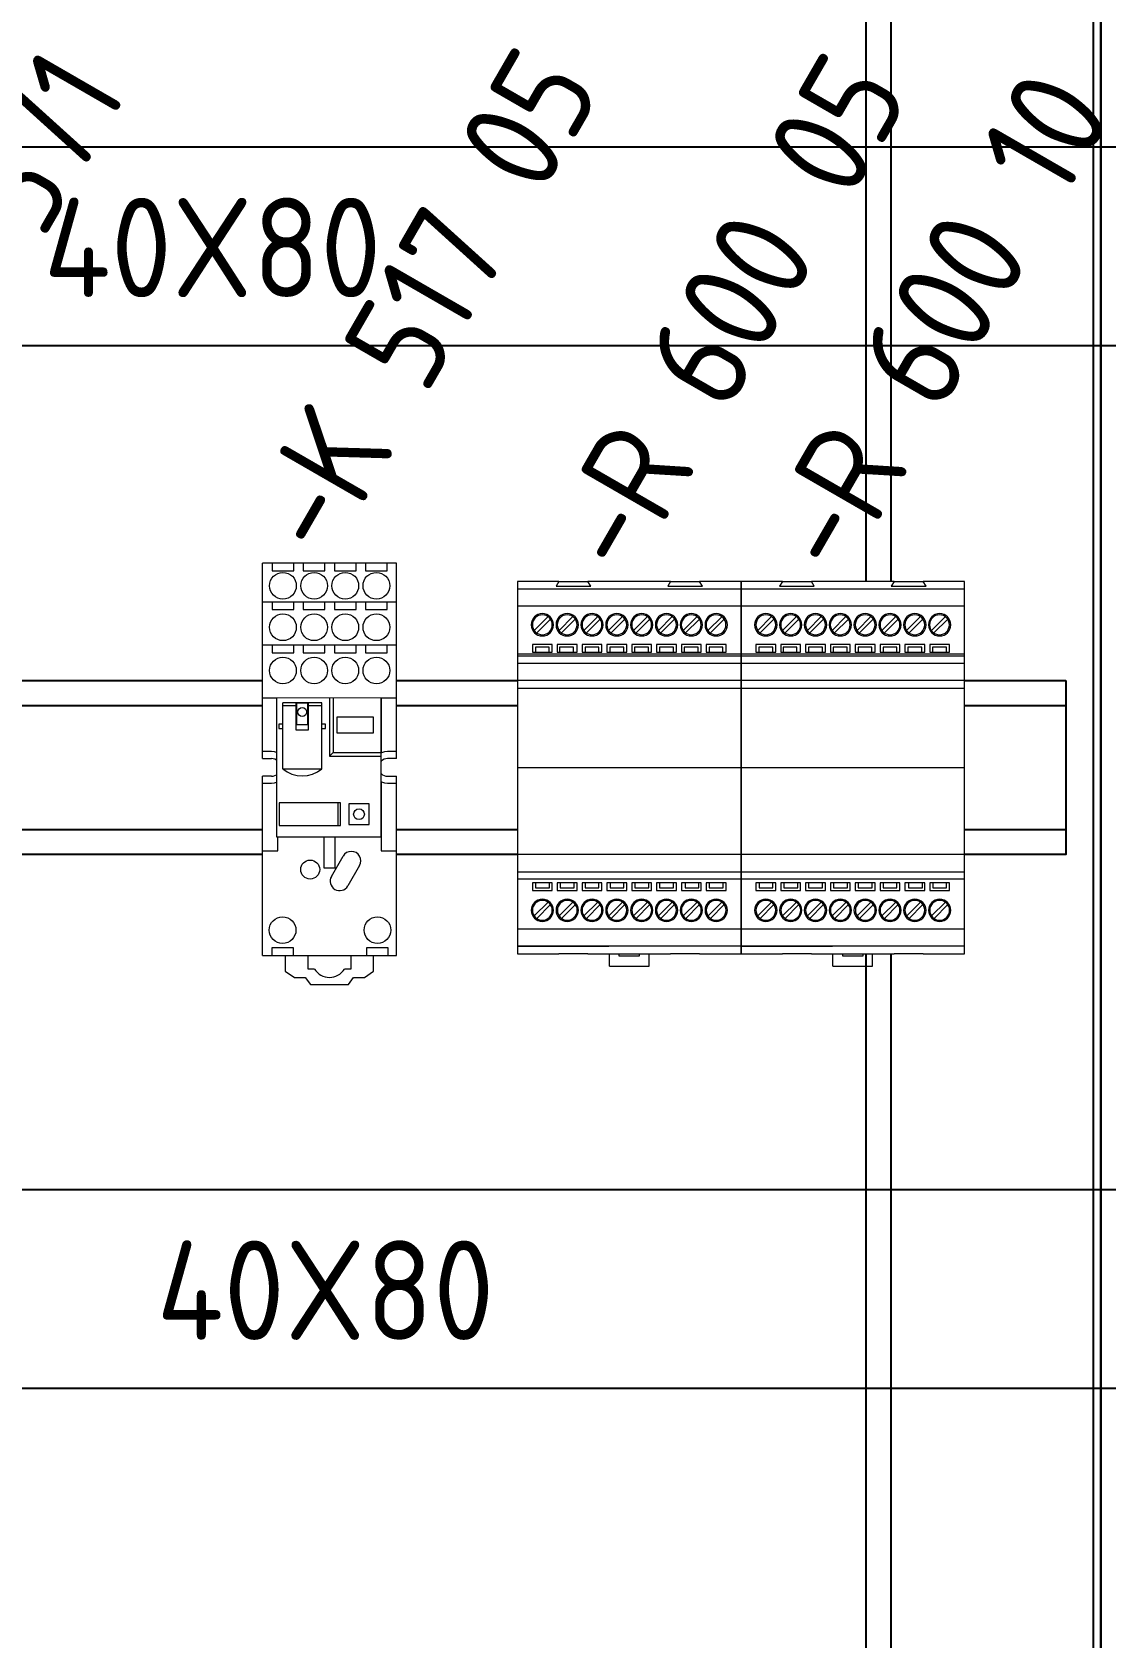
# Model space of a CAD drawing. Header units: millimetres. Extents: x 37984 to 70752, y 14140 to 37584.
# Drawn here: x 45900.3 to 46116.5, y 15729.1 to 16052.5 of the extents above; entities that cross this region are included whole.
import ezdxf
from ezdxf.enums import TextEntityAlignment as Align

# ---------------------------------------------------------------- set-up
doc = ezdxf.new("R2010")
doc.units = ezdxf.units.MM
doc.set_wipeout_variables(frame=1)
doc.layers.add('! NO PLOT !', color=7, linetype='Continuous', true_color=0xff75dd, plot=False)
for name, color, linetype, lineweight in [('000-PI-Oprema', 30, 'Continuous', 5), ('000-SI-Oprema', 30, 'Continuous', 5), ('SI-ORMAR-Oprema', 30, 'Continuous', 5)]:
    doc.layers.add(name, color=color, linetype=linetype, lineweight=lineweight)
for name, color, linetype in [('000-PI-ORMAR', 2, 'Continuous'), ('000-PI_TEXT', 7, 'Continuous'), ('002-PI-Kabelska kanalica', 150, 'Continuous'), ('004-PI-DIN Šina', 3, 'Continuous')]:
    doc.layers.add(name, color=color, linetype=linetype)
doc.styles.add('PI0', font='isocpeur.ttf', dxfattribs={"width": 0.9})

# ---------------------------------------------------------------- blocks, each defined once
blk = doc.blocks.new('800mm bez ploce')
at = {"layer": '000-PI-ORMAR'}
for p, q in [((47920.01, 47274.57), (47920.01, 45290.07)), ((47921.51, 47274.57), (47921.51, 45290.07)), ((47921.52, 45290.07), (47921.52, 47274.57))]:
    blk.add_line(p, q, dxfattribs=at)
blk = doc.blocks.new('poveznica montaznih ploca 2100mm')
at = {"layer": '! NO PLOT !'}
for p, q in [((59472.54, 55742.17), (59472.54, 53847.74)), ((59477.54, 55740.77), (59477.54, 53837.74))]:
    blk.add_line(p, q, dxfattribs=at)
blk = doc.blocks.new('*U1311')
at = {"layer": '002-PI-Kabelska kanalica'}
for p, q in [((-20, -100), (-20, 369)), ((20, -100), (20, 369))]:
    blk.add_line(p, q, dxfattribs=at)
blk = doc.blocks.new('*U1312')
at = {"layer": '002-PI-Kabelska kanalica'}
blk.add_line((-20, -100), (-20, 918), dxfattribs=at)
blk = doc.blocks.new('*U1305')
at = {"layer": '004-PI-DIN Šina'}
blk.add_lwpolyline([(350, -17.5), (350, 17.5), (0, 17.5), (0, -17.5)], close=True, dxfattribs=at)
for points in [[(0, 12.5), (350, 12.5)], [(0, -12.5), (350, -12.5)]]:
    blk.add_lwpolyline(points, dxfattribs=at)
blk = doc.blocks.new('*U1308')
at = {"layer": '002-PI-Kabelska kanalica'}
for p, q in [((-20, -100), (-20, 369)), ((20, -100), (20, 369))]:
    blk.add_line(p, q, dxfattribs=at)
blk = doc.blocks.new('Diode block- 8 - 2954882')
at = {"layer": '000-PI-Oprema'}
for p, q in [((38051.77, 30782.32), (38051.77, 30782.32)), ((38051.77, 30782.32), (38059.77, 30782.32)), ((38059.77, 30782.32), (38059.77, 30782.32))]:
    blk.add_line(p, q, dxfattribs=at)
blk.add_wipeout([(38033.27, 30859.82), (38078.27, 30859.82), (38078.27, 30784.82), (38033.27, 30784.82)]).dxf.layer = '000-PI-Oprema'
for p, q in [((38033.27, 30859.82), (38033.27, 30854.82)), ((38033.27, 30859.82), (38033.27, 30859.82)), ((38041.6, 30859.82), (38033.27, 30859.82)), ((38033.27, 30858.32), (38078.27, 30858.32)), ((38033.27, 30858.32), (38078.27, 30858.32)), ((38036.77, 30859.82), (38036.77, 30859.82)), ((38039.77, 30859.82), (38039.77, 30859.82)), ((38041.6, 30859.82), (38041.02, 30858.82)), ((38041.02, 30858.82), (38041.02, 30858.82)), ((38041.02, 30858.82), (38048.02, 30858.82)), ((38041.6, 30859.82), (38041.6, 30859.82)), ((38041.6, 30859.82), (38047.44, 30859.82)), ((38041.77, 30859.82), (38041.77, 30859.82)), ((38044.77, 30859.82), (38044.77, 30859.82)), ((38046.77, 30859.82), (38046.77, 30859.82)), ((38047.44, 30859.82), (38047.44, 30859.82)), ((38064.1, 30859.82), (38047.44, 30859.82)), ((38048.02, 30858.82), (38047.44, 30859.82)), ((38048.02, 30858.82), (38048.02, 30858.82)), ((38049.77, 30859.82), (38049.77, 30859.82)), ((38051.77, 30859.82), (38051.77, 30859.82)), ((38054.77, 30859.82), (38054.77, 30859.82)), ((38056.77, 30859.82), (38056.77, 30859.82)), ((38059.77, 30859.82), (38059.77, 30859.82)), ((38061.77, 30859.82), (38061.77, 30859.82)), ((38064.1, 30859.82), (38063.52, 30858.82)), ((38063.52, 30858.82), (38070.52, 30858.82)), ((38063.52, 30858.82), (38063.52, 30858.82)), ((38064.1, 30859.82), (38064.1, 30859.82)), ((38064.1, 30859.82), (38069.94, 30859.82)), ((38064.77, 30859.82), (38064.77, 30859.82)), ((38066.77, 30859.82), (38066.77, 30859.82)), ((38069.77, 30859.82), (38069.77, 30859.82)), ((38069.94, 30859.82), (38069.94, 30859.82)), ((38078.27, 30859.82), (38069.94, 30859.82)), ((38070.52, 30858.82), (38069.94, 30859.82)), ((38070.52, 30858.82), (38070.52, 30858.82)), ((38071.77, 30859.82), (38071.77, 30859.82)), ((38074.77, 30859.82), (38074.77, 30859.82)), ((38078.27, 30859.82), (38078.27, 30859.82)), ((38078.27, 30854.82), (38078.27, 30859.82)), ((38033.27, 30854.82), (38033.27, 30845.21)), ((38078.27, 30854.82), (38033.27, 30854.82)), ((38039.42, 30852.71), (38036.63, 30849.93)), ((38037.13, 30849.43), (38039.91, 30852.22)), ((38038.27, 30853.32), (38038.27, 30853.32)), ((38038.27, 30853.07), (38038.27, 30853.07)), ((38039.42, 30852.71), (38039.42, 30852.71)), ((38039.91, 30852.22), (38039.91, 30852.22)), ((38044.42, 30852.71), (38041.63, 30849.93)), ((38042.13, 30849.43), (38044.91, 30852.22)), ((38043.27, 30853.32), (38043.27, 30853.32)), ((38043.27, 30853.07), (38043.27, 30853.07)), ((38044.42, 30852.71), (38044.42, 30852.71)), ((38044.91, 30852.22), (38044.91, 30852.22)), ((38049.42, 30852.71), (38046.63, 30849.93)), ((38047.13, 30849.43), (38049.91, 30852.22)), ((38048.27, 30853.32), (38048.27, 30853.32)), ((38048.27, 30853.07), (38048.27, 30853.07)), ((38049.42, 30852.71), (38049.42, 30852.71)), ((38049.91, 30852.22), (38049.91, 30852.22)), ((38051.62, 30849.92), (38054.41, 30852.71)), ((38052.12, 30849.43), (38054.9, 30852.21)), ((38053.25, 30853.07), (38053.25, 30853.07)), ((38053.27, 30853.32), (38053.27, 30853.32)), ((38054.41, 30852.71), (38054.42, 30852.71)), ((38054.42, 30852.71), (38054.42, 30852.71)), ((38054.91, 30852.22), (38054.9, 30852.21)), ((38054.91, 30852.22), (38054.91, 30852.22)), ((38059.42, 30852.71), (38056.63, 30849.93)), ((38057.13, 30849.43), (38059.91, 30852.22)), ((38058.27, 30853.32), (38058.27, 30853.32)), ((38058.27, 30853.07), (38058.27, 30853.07)), ((38059.42, 30852.71), (38059.42, 30852.71)), ((38059.91, 30852.22), (38059.91, 30852.22)), ((38064.42, 30852.71), (38061.63, 30849.93)), ((38062.13, 30849.43), (38064.91, 30852.22)), ((38063.27, 30853.32), (38063.27, 30853.32)), ((38063.27, 30853.07), (38063.27, 30853.07)), ((38064.42, 30852.71), (38064.42, 30852.71)), ((38064.91, 30852.22), (38064.91, 30852.22)), ((38066.62, 30849.92), (38069.41, 30852.71)), ((38069.9, 30852.21), (38067.12, 30849.43)), ((38068.25, 30853.07), (38068.25, 30853.07)), ((38068.27, 30853.32), (38068.27, 30853.32)), ((38069.41, 30852.71), (38069.41, 30852.71)), ((38069.9, 30852.21), (38069.9, 30852.21)), ((38071.61, 30849.91), (38074.4, 30852.7)), ((38074.89, 30852.2), (38072.11, 30849.42)), ((38073.23, 30853.07), (38073.23, 30853.07)), ((38073.27, 30853.32), (38073.27, 30853.32)), ((38074.4, 30852.7), (38074.4, 30852.7)), ((38074.89, 30852.2), (38074.89, 30852.2)), ((38078.27, 30845.21), (38078.27, 30854.82)), ((38036.63, 30849.93), (38036.63, 30849.93)), ((38037.13, 30849.43), (38037.13, 30849.43)), ((38038.27, 30849.07), (38038.27, 30849.07)), ((38038.27, 30848.82), (38038.27, 30848.82)), ((38041.63, 30849.93), (38041.63, 30849.93)), ((38042.13, 30849.43), (38042.13, 30849.43)), ((38043.27, 30849.07), (38043.27, 30849.07)), ((38043.27, 30848.82), (38043.27, 30848.82)), ((38046.63, 30849.93), (38046.63, 30849.93)), ((38047.13, 30849.43), (38047.13, 30849.43)), ((38048.27, 30849.07), (38048.27, 30849.07)), ((38048.27, 30848.82), (38048.27, 30848.82)), ((38051.62, 30849.92), (38051.62, 30849.92)), ((38052.12, 30849.43), (38052.12, 30849.43)), ((38053.25, 30849.07), (38053.25, 30849.07)), ((38053.27, 30848.82), (38053.27, 30848.82)), ((38056.63, 30849.93), (38056.63, 30849.93)), ((38057.13, 30849.43), (38057.13, 30849.43)), ((38058.27, 30849.07), (38058.27, 30849.07)), ((38058.27, 30848.82), (38058.27, 30848.82)), ((38061.63, 30849.93), (38061.63, 30849.93)), ((38062.13, 30849.43), (38062.13, 30849.43)), ((38063.27, 30849.07), (38063.27, 30849.07)), ((38063.27, 30848.82), (38063.27, 30848.82)), ((38066.62, 30849.92), (38066.62, 30849.92)), ((38067.12, 30849.43), (38067.12, 30849.43)), ((38068.25, 30849.07), (38068.25, 30849.07)), ((38068.27, 30848.82), (38068.27, 30848.82)), ((38071.61, 30849.91), (38071.61, 30849.91)), ((38072.11, 30849.42), (38072.11, 30849.42)), ((38073.23, 30849.07), (38073.23, 30849.07)), ((38073.27, 30848.82), (38073.27, 30848.82)), ((38036.27, 30847.07), (38036.27, 30845.57)), ((38040.27, 30847.07), (38036.27, 30847.07)), ((38036.27, 30847.07), (38036.27, 30847.07)), ((38036.27, 30845.57), (38040.27, 30845.57)), ((38036.27, 30845.57), (38036.27, 30845.57)), ((38036.87, 30846.57), (38036.87, 30845.57)), ((38039.67, 30846.57), (38036.87, 30846.57)), ((38036.87, 30846.57), (38036.87, 30846.57)), ((38036.87, 30845.57), (38036.87, 30845.57)), ((38039.67, 30845.57), (38039.67, 30846.57)), ((38039.67, 30846.57), (38039.67, 30846.57)), ((38039.67, 30845.57), (38039.67, 30845.57)), ((38040.27, 30845.57), (38040.27, 30847.07)), ((38040.27, 30847.07), (38040.27, 30847.07)), ((38040.27, 30845.57), (38040.27, 30845.57)), ((38041.27, 30847.07), (38041.27, 30845.57)), ((38045.27, 30847.07), (38041.27, 30847.07)), ((38041.27, 30847.07), (38041.27, 30847.07)), ((38041.27, 30845.57), (38045.27, 30845.57)), ((38041.27, 30845.57), (38041.27, 30845.57)), ((38041.74, 30846.57), (38041.74, 30845.57)), ((38044.54, 30846.57), (38041.74, 30846.57)), ((38041.74, 30846.57), (38041.74, 30846.57)), ((38041.74, 30845.57), (38041.74, 30845.57)), ((38044.54, 30845.57), (38044.54, 30846.57)), ((38044.54, 30846.57), (38044.54, 30846.57)), ((38044.54, 30845.57), (38044.54, 30845.57)), ((38045.27, 30845.57), (38045.27, 30847.07)), ((38045.27, 30847.07), (38045.27, 30847.07)), ((38045.27, 30845.57), (38045.27, 30845.57)), ((38050.27, 30847.07), (38046.27, 30847.07)), ((38046.27, 30847.07), (38046.27, 30845.57)), ((38046.27, 30847.07), (38046.27, 30847.07)), ((38046.27, 30845.57), (38050.27, 30845.57)), ((38046.27, 30845.57), (38046.27, 30845.57)), ((38046.87, 30846.57), (38046.87, 30845.57)), ((38049.67, 30846.57), (38046.87, 30846.57)), ((38046.87, 30846.57), (38046.87, 30846.57)), ((38046.87, 30845.57), (38046.87, 30845.57)), ((38049.67, 30845.57), (38049.67, 30846.57)), ((38049.67, 30846.57), (38049.67, 30846.57)), ((38049.67, 30845.57), (38049.67, 30845.57)), ((38050.27, 30845.57), (38050.27, 30847.07)), ((38050.27, 30847.07), (38050.27, 30847.07)), ((38050.27, 30845.57), (38050.27, 30845.57)), ((38051.27, 30847.07), (38051.27, 30845.57)), ((38055.27, 30847.07), (38051.27, 30847.07)), ((38051.27, 30847.07), (38051.27, 30847.07)), ((38051.27, 30845.57), (38055.27, 30845.57)), ((38051.27, 30845.57), (38051.27, 30845.57)), ((38051.85, 30846.57), (38051.85, 30845.57)), ((38054.65, 30846.57), (38051.85, 30846.57)), ((38051.85, 30846.57), (38051.85, 30846.57)), ((38051.85, 30845.57), (38051.85, 30845.57)), ((38054.65, 30845.57), (38054.65, 30846.57)), ((38054.65, 30846.57), (38054.65, 30846.57)), ((38054.65, 30845.57), (38054.65, 30845.57)), ((38055.27, 30845.57), (38055.27, 30847.07)), ((38055.27, 30847.07), (38055.27, 30847.07)), ((38055.27, 30845.57), (38055.27, 30845.57)), ((38060.27, 30847.07), (38056.27, 30847.07)), ((38056.27, 30847.07), (38056.27, 30845.57)), ((38056.27, 30847.07), (38056.27, 30847.07)), ((38056.27, 30845.57), (38060.27, 30845.57)), ((38056.27, 30845.57), (38056.27, 30845.57)), ((38056.83, 30846.57), (38056.83, 30845.57)), ((38059.63, 30846.57), (38056.83, 30846.57)), ((38056.83, 30846.57), (38056.83, 30846.57)), ((38056.83, 30845.57), (38056.83, 30845.57)), ((38059.63, 30845.57), (38059.63, 30846.57)), ((38059.63, 30846.57), (38059.63, 30846.57)), ((38059.63, 30845.57), (38059.63, 30845.57)), ((38060.27, 30845.57), (38060.27, 30847.07)), ((38060.27, 30847.07), (38060.27, 30847.07)), ((38060.27, 30845.57), (38060.27, 30845.57)), ((38061.27, 30847.07), (38061.27, 30845.57)), ((38065.27, 30847.07), (38061.27, 30847.07)), ((38061.27, 30847.07), (38061.27, 30847.07)), ((38061.27, 30845.57), (38065.27, 30845.57)), ((38061.27, 30845.57), (38061.27, 30845.57)), ((38061.87, 30846.57), (38061.87, 30845.57)), ((38064.67, 30846.57), (38061.87, 30846.57)), ((38061.87, 30846.57), (38061.87, 30846.57)), ((38061.87, 30845.57), (38061.87, 30845.57)), ((38064.67, 30845.57), (38064.67, 30846.57)), ((38064.67, 30846.57), (38064.67, 30846.57)), ((38064.67, 30845.57), (38064.67, 30845.57)), ((38065.27, 30845.57), (38065.27, 30847.07)), ((38065.27, 30847.07), (38065.27, 30847.07)), ((38065.27, 30845.57), (38065.27, 30845.57)), ((38066.27, 30847.07), (38066.27, 30845.57)), ((38070.27, 30847.07), (38066.27, 30847.07)), ((38066.27, 30847.07), (38066.27, 30847.07)), ((38066.27, 30845.57), (38070.27, 30845.57)), ((38066.27, 30845.57), (38066.27, 30845.57)), ((38066.85, 30846.57), (38066.85, 30845.57)), ((38069.65, 30846.57), (38066.85, 30846.57)), ((38066.85, 30846.57), (38066.85, 30846.57)), ((38066.85, 30845.57), (38066.85, 30845.57)), ((38069.65, 30845.57), (38069.65, 30846.57)), ((38069.65, 30846.57), (38069.65, 30846.57)), ((38069.65, 30845.57), (38069.65, 30845.57)), ((38070.27, 30845.57), (38070.27, 30847.07)), ((38070.27, 30847.07), (38070.27, 30847.07)), ((38070.27, 30845.57), (38070.27, 30845.57)), ((38071.27, 30847.07), (38071.27, 30845.57)), ((38075.27, 30847.07), (38071.27, 30847.07)), ((38071.27, 30847.07), (38071.27, 30847.07)), ((38071.27, 30845.57), (38075.27, 30845.57)), ((38071.27, 30845.57), (38071.27, 30845.57)), ((38071.83, 30846.57), (38071.83, 30845.57)), ((38074.63, 30846.57), (38071.83, 30846.57)), ((38071.83, 30846.57), (38071.83, 30846.57)), ((38071.83, 30845.57), (38071.83, 30845.57)), ((38074.63, 30845.57), (38074.63, 30846.57)), ((38074.63, 30846.57), (38074.63, 30846.57)), ((38074.63, 30845.57), (38074.63, 30845.57)), ((38075.27, 30845.57), (38075.27, 30847.07)), ((38075.27, 30847.07), (38075.27, 30847.07)), ((38075.27, 30845.57), (38075.27, 30845.57)), ((38033.27, 30845.21), (38033.27, 30844.82)), ((38033.27, 30845.21), (38078.27, 30845.21)), ((38033.27, 30844.82), (38033.27, 30844.82)), ((38033.27, 30844.82), (38033.27, 30843.32)), ((38033.27, 30844.82), (38078.27, 30844.82)), ((38033.27, 30843.32), (38033.27, 30801.32)), ((38033.27, 30843.32), (38033.27, 30843.32)), ((38033.27, 30843.32), (38078.27, 30843.32)), ((38078.27, 30844.82), (38078.27, 30845.21)), ((38078.27, 30843.32), (38078.27, 30844.82)), ((38078.27, 30844.82), (38078.27, 30844.82)), ((38078.27, 30843.32), (38078.27, 30843.32)), ((38078.27, 30801.32), (38078.27, 30843.32)), ((38033.27, 30839.82), (38033.27, 30839.82)), ((38078.27, 30839.82), (38033.27, 30839.82)), ((38078.27, 30839.82), (38033.27, 30839.82)), ((38078.27, 30839.82), (38078.27, 30839.82)), ((38033.27, 30838.32), (38033.27, 30838.32)), ((38033.27, 30838.32), (38078.27, 30838.32)), ((38078.27, 30838.32), (38078.27, 30838.32)), ((38033.27, 30822.32), (38078.27, 30822.32)), ((38033.27, 30804.82), (38033.27, 30804.82)), ((38078.27, 30804.82), (38033.27, 30804.82)), ((38078.27, 30804.82), (38078.27, 30804.82)), ((38033.27, 30801.32), (38033.27, 30799.82)), ((38033.27, 30801.32), (38033.27, 30801.32)), ((38033.27, 30801.32), (38078.27, 30801.32)), ((38078.27, 30799.82), (38078.27, 30801.32)), ((38078.27, 30801.32), (38078.27, 30801.32)), ((38033.27, 30799.82), (38033.27, 30789.82)), ((38033.27, 30799.82), (38033.27, 30799.82)), ((38078.27, 30799.82), (38033.27, 30799.82)), ((38040.27, 30799.07), (38036.27, 30799.07)), ((38036.27, 30799.07), (38036.27, 30797.57)), ((38036.27, 30799.07), (38036.27, 30799.07)), ((38036.27, 30797.57), (38040.27, 30797.57)), ((38036.27, 30797.57), (38036.27, 30797.57)), ((38036.91, 30799.07), (38036.91, 30798.07)), ((38036.91, 30799.07), (38036.91, 30799.07)), ((38036.91, 30798.07), (38039.71, 30798.07)), ((38036.91, 30798.07), (38036.91, 30798.07)), ((38039.71, 30798.07), (38039.71, 30799.07)), ((38039.71, 30799.07), (38039.71, 30799.07)), ((38039.71, 30798.07), (38039.71, 30798.07)), ((38040.27, 30797.57), (38040.27, 30799.07)), ((38040.27, 30799.07), (38040.27, 30799.07)), ((38040.27, 30797.57), (38040.27, 30797.57)), ((38041.27, 30799.07), (38041.27, 30797.57)), ((38045.27, 30799.07), (38041.27, 30799.07)), ((38041.27, 30799.07), (38041.27, 30799.07)), ((38041.27, 30797.57), (38045.27, 30797.57)), ((38041.27, 30797.57), (38041.27, 30797.57)), ((38041.89, 30799.07), (38041.89, 30798.07)), ((38041.89, 30799.07), (38041.89, 30799.07)), ((38041.89, 30798.07), (38044.69, 30798.07)), ((38041.89, 30798.07), (38041.89, 30798.07)), ((38044.69, 30798.07), (38044.69, 30799.07)), ((38044.69, 30799.07), (38044.69, 30799.07)), ((38044.69, 30798.07), (38044.69, 30798.07)), ((38045.27, 30797.57), (38045.27, 30799.07)), ((38045.27, 30799.07), (38045.27, 30799.07)), ((38045.27, 30797.57), (38045.27, 30797.57)), ((38046.27, 30799.07), (38046.27, 30797.57)), ((38050.27, 30799.07), (38046.27, 30799.07)), ((38046.27, 30799.07), (38046.27, 30799.07)), ((38046.27, 30797.57), (38050.27, 30797.57)), ((38046.27, 30797.57), (38046.27, 30797.57)), ((38046.87, 30799.07), (38046.87, 30798.07)), ((38046.87, 30799.07), (38046.87, 30799.07)), ((38046.87, 30798.07), (38049.67, 30798.07)), ((38046.87, 30798.07), (38046.87, 30798.07)), ((38049.67, 30798.07), (38049.67, 30799.07)), ((38049.67, 30799.07), (38049.67, 30799.07)), ((38049.67, 30798.07), (38049.67, 30798.07)), ((38050.27, 30797.57), (38050.27, 30799.07)), ((38050.27, 30799.07), (38050.27, 30799.07)), ((38050.27, 30797.57), (38050.27, 30797.57)), ((38055.27, 30799.07), (38051.27, 30799.07)), ((38051.27, 30799.07), (38051.27, 30797.57)), ((38051.27, 30799.07), (38051.27, 30799.07)), ((38051.27, 30797.57), (38055.27, 30797.57)), ((38051.27, 30797.57), (38051.27, 30797.57)), ((38051.91, 30799.07), (38051.91, 30798.07)), ((38051.91, 30799.07), (38051.91, 30799.07)), ((38051.91, 30798.07), (38054.71, 30798.07)), ((38051.91, 30798.07), (38051.91, 30798.07)), ((38054.71, 30798.07), (38054.71, 30799.07)), ((38054.71, 30799.07), (38054.71, 30799.07)), ((38054.71, 30798.07), (38054.71, 30798.07)), ((38055.27, 30797.57), (38055.27, 30799.07)), ((38055.27, 30799.07), (38055.27, 30799.07)), ((38055.27, 30797.57), (38055.27, 30797.57)), ((38056.27, 30799.07), (38056.27, 30797.57)), ((38060.27, 30799.07), (38056.27, 30799.07)), ((38056.27, 30799.07), (38056.27, 30799.07)), ((38056.27, 30797.57), (38060.27, 30797.57)), ((38056.27, 30797.57), (38056.27, 30797.57)), ((38056.89, 30799.07), (38056.89, 30798.07)), ((38056.89, 30799.07), (38056.89, 30799.07)), ((38056.89, 30798.07), (38059.69, 30798.07)), ((38056.89, 30798.07), (38056.89, 30798.07)), ((38059.69, 30798.07), (38059.69, 30799.07)), ((38059.69, 30799.07), (38059.69, 30799.07)), ((38059.69, 30798.07), (38059.69, 30798.07)), ((38060.27, 30797.57), (38060.27, 30799.07)), ((38060.27, 30799.07), (38060.27, 30799.07)), ((38060.27, 30797.57), (38060.27, 30797.57)), ((38061.27, 30799.07), (38061.27, 30797.57)), ((38065.27, 30799.07), (38061.27, 30799.07)), ((38061.27, 30799.07), (38061.27, 30799.07)), ((38061.27, 30797.57), (38065.27, 30797.57)), ((38061.27, 30797.57), (38061.27, 30797.57)), ((38061.87, 30799.07), (38061.87, 30798.07)), ((38061.87, 30799.07), (38061.87, 30799.07)), ((38061.87, 30798.07), (38064.67, 30798.07)), ((38061.87, 30798.07), (38061.87, 30798.07)), ((38064.67, 30798.07), (38064.67, 30799.07)), ((38064.67, 30799.07), (38064.67, 30799.07)), ((38064.67, 30798.07), (38064.67, 30798.07)), ((38065.27, 30797.57), (38065.27, 30799.07)), ((38065.27, 30799.07), (38065.27, 30799.07)), ((38065.27, 30797.57), (38065.27, 30797.57)), ((38066.27, 30799.07), (38066.27, 30797.57)), ((38070.27, 30799.07), (38066.27, 30799.07)), ((38066.27, 30799.07), (38066.27, 30799.07)), ((38066.27, 30797.57), (38070.27, 30797.57)), ((38066.27, 30797.57), (38066.27, 30797.57)), ((38067, 30799.07), (38067, 30798.07)), ((38067, 30799.07), (38067, 30799.07)), ((38067, 30798.07), (38069.8, 30798.07)), ((38067, 30798.07), (38067, 30798.07)), ((38069.8, 30798.07), (38069.8, 30799.07)), ((38069.8, 30799.07), (38069.8, 30799.07)), ((38069.8, 30798.07), (38069.8, 30798.07)), ((38070.27, 30797.57), (38070.27, 30799.07)), ((38070.27, 30799.07), (38070.27, 30799.07)), ((38070.27, 30797.57), (38070.27, 30797.57)), ((38071.27, 30799.07), (38071.27, 30797.57)), ((38075.27, 30799.07), (38071.27, 30799.07)), ((38071.27, 30799.07), (38071.27, 30799.07)), ((38071.27, 30797.57), (38075.27, 30797.57)), ((38071.27, 30797.57), (38071.27, 30797.57)), ((38071.87, 30799.07), (38071.87, 30798.07)), ((38071.87, 30799.07), (38071.87, 30799.07)), ((38071.87, 30798.07), (38074.67, 30798.07)), ((38071.87, 30798.07), (38071.87, 30798.07)), ((38074.67, 30798.07), (38074.67, 30799.07)), ((38074.67, 30799.07), (38074.67, 30799.07)), ((38074.67, 30798.07), (38074.67, 30798.07)), ((38075.27, 30797.57), (38075.27, 30799.07)), ((38075.27, 30799.07), (38075.27, 30799.07)), ((38075.27, 30797.57), (38075.27, 30797.57)), ((38078.27, 30789.82), (38078.27, 30799.82)), ((38078.27, 30799.82), (38078.27, 30799.82)), ((38039.42, 30795.21), (38036.63, 30792.43)), ((38037.13, 30791.93), (38039.91, 30794.72)), ((38038.27, 30795.82), (38038.27, 30795.82)), ((38038.27, 30795.57), (38038.27, 30795.57)), ((38039.42, 30795.21), (38039.42, 30795.21)), ((38039.91, 30794.72), (38039.91, 30794.72)), ((38041.64, 30792.44), (38044.42, 30795.22)), ((38044.92, 30794.73), (38042.13, 30791.94)), ((38043.27, 30795.82), (38043.27, 30795.82)), ((38043.29, 30795.57), (38043.29, 30795.57)), ((38044.42, 30795.22), (38044.42, 30795.22)), ((38044.92, 30794.73), (38044.92, 30794.73)), ((38049.42, 30795.21), (38046.63, 30792.43)), ((38047.13, 30791.93), (38049.91, 30794.72)), ((38048.27, 30795.82), (38048.27, 30795.82)), ((38048.27, 30795.57), (38048.27, 30795.57)), ((38049.42, 30795.21), (38049.42, 30795.21)), ((38049.91, 30794.72), (38049.91, 30794.72)), ((38054.42, 30795.21), (38051.63, 30792.43)), ((38052.13, 30791.93), (38054.91, 30794.72)), ((38053.27, 30795.82), (38053.27, 30795.82)), ((38053.27, 30795.57), (38053.27, 30795.57)), ((38054.42, 30795.21), (38054.42, 30795.21)), ((38054.91, 30794.72), (38054.91, 30794.72)), ((38056.64, 30792.44), (38059.42, 30795.22)), ((38059.92, 30794.73), (38057.13, 30791.94)), ((38058.27, 30795.82), (38058.27, 30795.82)), ((38058.29, 30795.57), (38058.29, 30795.57)), ((38059.42, 30795.22), (38059.42, 30795.22)), ((38059.92, 30794.73), (38059.92, 30794.73)), ((38064.42, 30795.21), (38061.63, 30792.43)), ((38062.13, 30791.93), (38064.91, 30794.72)), ((38063.27, 30795.82), (38063.27, 30795.82)), ((38063.27, 30795.57), (38063.27, 30795.57)), ((38064.42, 30795.21), (38064.42, 30795.21)), ((38064.91, 30794.72), (38064.91, 30794.72)), ((38069.42, 30795.21), (38066.63, 30792.43)), ((38067.13, 30791.93), (38069.91, 30794.72)), ((38068.27, 30795.82), (38068.27, 30795.82)), ((38068.27, 30795.57), (38068.27, 30795.57)), ((38069.42, 30795.21), (38069.42, 30795.21)), ((38069.91, 30794.72), (38069.91, 30794.72)), ((38074.42, 30795.21), (38071.63, 30792.43)), ((38072.13, 30791.93), (38074.91, 30794.72)), ((38073.27, 30795.82), (38073.27, 30795.82)), ((38073.27, 30795.57), (38073.27, 30795.57)), ((38074.42, 30795.21), (38074.42, 30795.21)), ((38074.91, 30794.72), (38074.91, 30794.72)), ((38036.63, 30792.43), (38036.63, 30792.43)), ((38037.13, 30791.93), (38037.13, 30791.93)), ((38038.27, 30791.57), (38038.27, 30791.57)), ((38038.27, 30791.32), (38038.27, 30791.32)), ((38041.64, 30792.44), (38041.64, 30792.44)), ((38042.13, 30791.94), (38042.13, 30791.94)), ((38043.27, 30791.32), (38043.27, 30791.32)), ((38043.29, 30791.57), (38043.29, 30791.57)), ((38046.63, 30792.43), (38046.63, 30792.43)), ((38047.13, 30791.93), (38047.13, 30791.93)), ((38048.27, 30791.57), (38048.27, 30791.57)), ((38048.27, 30791.32), (38048.27, 30791.32)), ((38051.63, 30792.43), (38051.63, 30792.43)), ((38052.13, 30791.93), (38052.13, 30791.93)), ((38053.27, 30791.57), (38053.27, 30791.57)), ((38053.27, 30791.32), (38053.27, 30791.32)), ((38056.64, 30792.44), (38056.64, 30792.44)), ((38057.13, 30791.94), (38057.13, 30791.94)), ((38058.27, 30791.32), (38058.27, 30791.32)), ((38058.29, 30791.57), (38058.29, 30791.57)), ((38061.63, 30792.43), (38061.63, 30792.43)), ((38062.13, 30791.93), (38062.13, 30791.93)), ((38063.27, 30791.57), (38063.27, 30791.57)), ((38063.27, 30791.32), (38063.27, 30791.32)), ((38066.63, 30792.43), (38066.63, 30792.43)), ((38067.13, 30791.93), (38067.13, 30791.93)), ((38068.27, 30791.57), (38068.27, 30791.57)), ((38068.27, 30791.32), (38068.27, 30791.32)), ((38071.63, 30792.43), (38071.63, 30792.43)), ((38072.13, 30791.93), (38072.13, 30791.93)), ((38073.27, 30791.57), (38073.27, 30791.57)), ((38073.27, 30791.32), (38073.27, 30791.32)), ((38033.27, 30789.82), (38033.27, 30784.82)), ((38033.27, 30789.82), (38078.27, 30789.82)), ((38078.27, 30784.82), (38078.27, 30789.82)), ((38051.67, 30786.32), (38033.27, 30786.32)), ((38033.27, 30786.32), (38051.67, 30786.32)), ((38033.27, 30784.82), (38033.27, 30784.82)), ((38033.27, 30784.82), (38041.6, 30784.82)), ((38036.77, 30784.82), (38036.77, 30784.82)), ((38039.77, 30784.82), (38039.77, 30784.82)), ((38047.44, 30784.82), (38041.6, 30784.82)), ((38041.6, 30784.82), (38041.6, 30784.82)), ((38041.77, 30784.82), (38041.77, 30784.82)), ((38044.77, 30784.82), (38044.77, 30784.82)), ((38046.77, 30784.82), (38046.77, 30784.82)), ((38047.44, 30784.82), (38064.1, 30784.82)), ((38047.44, 30784.82), (38047.44, 30784.82)), ((38049.77, 30784.82), (38049.77, 30784.82)), ((38078.27, 30786.32), (38051.67, 30786.32)), ((38051.67, 30784.82), (38051.67, 30784.82)), ((38051.77, 30784.82), (38051.77, 30784.82)), ((38051.77, 30782.32), (38051.77, 30784.82)), ((38053.77, 30784.32), (38053.77, 30784.82)), ((38057.77, 30784.32), (38053.77, 30784.32)), ((38053.77, 30784.32), (38053.77, 30784.32)), ((38054.77, 30784.82), (38054.77, 30784.82)), ((38056.77, 30784.82), (38056.77, 30784.82)), ((38057.77, 30784.82), (38057.77, 30784.32)), ((38057.77, 30784.32), (38057.77, 30784.32)), ((38059.77, 30784.82), (38059.77, 30784.82)), ((38059.77, 30782.32), (38059.77, 30784.82)), ((38078.27, 30786.32), (38059.87, 30786.32)), ((38059.87, 30784.82), (38059.87, 30784.82)), ((38061.77, 30784.82), (38061.77, 30784.82)), ((38069.94, 30784.82), (38064.1, 30784.82)), ((38064.1, 30784.82), (38064.1, 30784.82)), ((38064.77, 30784.82), (38064.77, 30784.82)), ((38066.77, 30784.82), (38066.77, 30784.82)), ((38069.77, 30784.82), (38069.77, 30784.82)), ((38069.94, 30784.82), (38078.27, 30784.82)), ((38069.94, 30784.82), (38069.94, 30784.82)), ((38071.77, 30784.82), (38071.77, 30784.82)), ((38074.77, 30784.82), (38074.77, 30784.82)), ((38078.27, 30784.82), (38078.27, 30784.82))]:
    blk.add_line(p, q, dxfattribs=at)
for centre, radius, start, end in [((38038.27, 30851.07), 2.25, 90, 270), ((38038.27, 30851.07), 2, 90, 270), ((38038.27, 30851.07), 2.25, 270, 90), ((38038.27, 30851.07), 2, 270, 90), ((38043.27, 30851.07), 2.25, 90, 270), ((38043.27, 30851.07), 2, 90, 270), ((38043.27, 30851.07), 2.25, 270, 90), ((38043.27, 30851.07), 2, 270, 90), ((38048.27, 30851.07), 2.25, 90, 270), ((38048.27, 30851.07), 2, 90, 270), ((38048.27, 30851.07), 2.25, 270, 90), ((38048.27, 30851.07), 2, 270, 90), ((38053.27, 30851.07), 2.25, 90, 270), ((38053.25, 30851.07), 2, 90, 270), ((38053.25, 30851.07), 2, 270, 90), ((38053.27, 30851.07), 2.25, 270, 90), ((38053.27, 30851.07), 2, 34.9214, 55.0787), ((38058.27, 30851.07), 2.25, 90, 270), ((38058.27, 30851.07), 2, 90, 270), ((38058.27, 30851.07), 2.25, 270, 90), ((38058.27, 30851.07), 2, 270, 90), ((38063.27, 30851.07), 2.25, 90, 270), ((38063.27, 30851.07), 2, 90, 270), ((38063.27, 30851.07), 2.25, 270, 90), ((38063.27, 30851.07), 2, 270, 90), ((38068.27, 30851.07), 2.25, 90, 270), ((38068.25, 30851.07), 2, 90, 270), ((38068.25, 30851.07), 2, 270, 90), ((38068.27, 30851.07), 2.25, 270, 90), ((38073.27, 30851.07), 2.25, 90, 270), ((38073.23, 30851.07), 2, 90, 270), ((38073.23, 30851.07), 2, 270, 90), ((38073.27, 30851.07), 2.25, 270, 90), ((38038.27, 30793.57), 2.25, 90, 270), ((38038.27, 30793.57), 2, 90, 270), ((38038.27, 30793.57), 2.25, 270, 90), ((38038.27, 30793.57), 2, 270, 90), ((38043.27, 30793.57), 2.25, 90, 270), ((38043.29, 30793.57), 2, 90, 270), ((38043.27, 30793.57), 2.25, 270, 90), ((38043.29, 30793.57), 2, 270, 90), ((38048.27, 30793.57), 2.25, 90, 270), ((38048.27, 30793.57), 2, 90, 270), ((38048.27, 30793.57), 2.25, 270, 90), ((38048.27, 30793.57), 2, 270, 90), ((38053.27, 30793.57), 2.25, 90, 270), ((38053.27, 30793.57), 2, 90, 270), ((38053.27, 30793.57), 2.25, 270, 90), ((38053.27, 30793.57), 2, 270, 90), ((38058.27, 30793.57), 2.25, 90, 270), ((38058.29, 30793.57), 2, 90, 270), ((38058.27, 30793.57), 2.25, 270, 90), ((38058.29, 30793.57), 2, 270, 90), ((38063.27, 30793.57), 2.25, 90, 270), ((38063.27, 30793.57), 2, 90, 270), ((38063.27, 30793.57), 2.25, 270, 90), ((38063.27, 30793.57), 2, 270, 90), ((38068.27, 30793.57), 2.25, 90, 270), ((38068.27, 30793.57), 2, 90, 270), ((38068.27, 30793.57), 2.25, 270, 90), ((38068.27, 30793.57), 2, 270, 90), ((38073.27, 30793.57), 2.25, 90, 270), ((38073.27, 30793.57), 2, 90, 270), ((38073.27, 30793.57), 2.25, 270, 90), ((38073.27, 30793.57), 2, 270, 90)]:
    blk.add_arc(centre, radius, start, end, dxfattribs=at)
blk = doc.blocks.new('RXM4AB2BD')
at = {"layer": '000-PI-Oprema'}
blk.add_line((46551.77, 45840.71), (46572.85, 45840.71), dxfattribs=at)
blk.add_wipeout([(46551.77, 45840.71), (46572.85, 45840.71), (46572.85, 45812.77), (46551.77, 45812.77)]).dxf.layer = '000-PI-Oprema'
for p, q in [((46551.77, 45840.71), (46551.77, 45812.77)), ((46553.04, 45826.5), (46553.04, 45839.79)), ((46560.91, 45839.79), (46553.04, 45839.79)), ((46555.7, 45839.19), (46553.04, 45839.19)), ((46555.7, 45839.7), (46555.7, 45834.36)), ((46558.24, 45839.7), (46555.7, 45839.7)), ((46555.87, 45835.38), (46555.87, 45839.7)), ((46558.08, 45835.38), (46558.08, 45839.7)), ((46558.24, 45834.36), (46558.24, 45839.7)), ((46560.91, 45839.19), (46558.24, 45839.19)), ((46560.91, 45826.5), (46560.91, 45839.79)), ((46562.46, 45840.71), (46562.46, 45829.05)), ((46563.2, 45840.71), (46563.2, 45829.79)), ((46572.85, 45812.77), (46572.85, 45840.71)), ((46552.27, 45835.48), (46552.27, 45834.62)), ((46553.04, 45835.48), (46552.27, 45835.48)), ((46552.27, 45834.62), (46553.04, 45834.62)), ((46555.87, 45835.38), (46558.08, 45835.38)), ((46561.67, 45835.48), (46560.91, 45835.48)), ((46560.91, 45834.62), (46561.67, 45834.62)), ((46561.67, 45834.62), (46561.67, 45835.48)), ((46563.96, 45836.89), (46563.96, 45833.71)), ((46571.32, 45836.89), (46563.96, 45836.89)), ((46571.32, 45833.71), (46571.32, 45836.89)), ((46555.7, 45834.36), (46558.24, 45834.36)), ((46563.96, 45833.71), (46571.32, 45833.71)), ((46562.46, 45829.05), (46563.2, 45829.79)), ((46562.46, 45829.05), (46572.85, 45829.05)), ((46563.2, 45829.79), (46572.85, 45829.79)), ((46553.04, 45826.49), (46560.9, 45826.49)), ((46552.32, 45819.63), (46552.32, 45815.06)), ((46564.64, 45819.63), (46552.32, 45819.63)), ((46564.14, 45819.63), (46564.14, 45815.06)), ((46564.64, 45815.06), (46564.64, 45819.63)), ((46570.46, 45819.4), (46566.35, 45819.4)), ((46566.35, 45819.4), (46566.35, 45815.29)), ((46570.46, 45815.29), (46570.46, 45819.4)), ((46566.35, 45815.29), (46570.46, 45815.29)), ((46551.77, 45812.77), (46572.85, 45812.77)), ((46552.32, 45815.06), (46564.64, 45815.06))]:
    blk.add_line(p, q, dxfattribs=at)
for centre, radius in [((46556.97, 45837.92), 0.889), ((46568.4, 45817.34), 1.08)]:
    blk.add_circle(centre, radius, dxfattribs=at)
blk.add_arc((46556.97, 45831.15), 6.1, 229.7718, 310.2282, dxfattribs=at)
blk = doc.blocks.new('SCHNEIDER Relay Base 4P')
blk.add_wipeout([(-1.78, 41.15), (25.15, 41.15), (25.15, -37.85), (20.57, -37.85), (20.57, -41.02), (18.76, -42.29), (16.55, -42.29), (15.49, -43.69), (7.87, -43.69), (6.82, -42.29), (4.61, -42.29), (2.79, -41.02), (2.79, -37.85), (-1.78, -37.85)]).dxf.layer = 'SI-ORMAR-Oprema'
at = {"layer": 'SI-ORMAR-Oprema'}
for p, q in [((-1.78, 1.78), (-1.78, 41.15)), ((25.15, 41.15), (-1.78, 41.15)), ((0.13, 41.15), (0.13, 39.62)), ((0.13, 39.62), (4.5, 39.62)), ((4.5, 39.62), (4.5, 41.15)), ((6.4, 41.15), (6.4, 39.62)), ((6.4, 39.62), (10.77, 39.62)), ((10.77, 39.62), (10.77, 41.15)), ((12.67, 41.15), (12.67, 39.62)), ((12.67, 39.62), (17.04, 39.62)), ((17.04, 39.62), (17.04, 41.15)), ((18.95, 41.15), (18.95, 39.62)), ((18.95, 39.62), (23.32, 39.62)), ((23.32, 39.62), (23.32, 41.15)), ((25.15, 1.78), (25.15, 41.15)), ((25.15, 33.3), (-1.78, 33.3)), ((0.13, 33.3), (0.13, 31.78)), ((4.5, 31.78), (4.5, 33.3)), ((6.4, 33.3), (6.4, 31.78)), ((10.77, 31.78), (10.77, 33.3)), ((12.67, 33.3), (12.67, 31.78)), ((17.04, 31.78), (17.04, 33.3)), ((18.95, 33.3), (18.95, 31.78)), ((23.32, 31.78), (23.32, 33.3)), ((0.13, 31.78), (4.5, 31.78)), ((6.4, 31.78), (10.77, 31.78)), ((12.67, 31.78), (17.04, 31.78)), ((18.95, 31.78), (23.32, 31.78)), ((25.15, 24.59), (-1.78, 24.59)), ((0.13, 24.59), (0.13, 23.06)), ((0.13, 23.06), (4.5, 23.06)), ((4.5, 23.06), (4.5, 24.59)), ((6.4, 24.59), (6.4, 23.06)), ((6.4, 23.06), (10.77, 23.06)), ((10.77, 23.06), (10.77, 24.59)), ((12.67, 24.59), (12.67, 23.06)), ((12.67, 23.06), (17.04, 23.06)), ((17.04, 23.06), (17.04, 24.59)), ((18.95, 24.59), (18.95, 23.06)), ((18.95, 23.06), (23.32, 23.06)), ((23.32, 23.06), (23.32, 24.59)), ((25.15, 13.94), (-1.78, 13.94)), ((1.27, 2.91), (1.27, 13.94)), ((22.1, 13.94), (22.1, 2.91)), ((3.24, 7.87), (3.24, 6.86)), ((6.79, 7.87), (3.24, 7.87)), ((3.24, 6.86), (6.79, 6.86)), ((6.79, 6.86), (6.79, 7.87)), ((7.68, 7.87), (7.68, 6.86)), ((11.24, 7.87), (7.68, 7.87)), ((7.68, 6.86), (11.24, 6.86)), ((11.24, 6.86), (11.24, 7.87)), ((12.13, 7.87), (12.13, 6.86)), ((15.68, 7.87), (12.13, 7.87)), ((12.13, 6.86), (15.68, 6.86)), ((15.68, 6.86), (15.68, 7.87)), ((16.57, 7.87), (16.57, 6.86)), ((20.13, 7.87), (16.57, 7.87)), ((16.57, 6.86), (20.13, 6.86)), ((20.13, 6.86), (20.13, 7.87)), ((3.24, 4.19), (3.24, 3.18)), ((6.79, 4.19), (3.24, 4.19)), ((6.79, 3.18), (6.79, 4.19)), ((7.68, 4.19), (7.68, 3.18)), ((11.24, 4.19), (7.68, 4.19)), ((11.24, 3.18), (11.24, 4.19)), ((12.13, 4.19), (12.13, 3.18)), ((15.68, 4.19), (12.13, 4.19)), ((15.68, 3.18), (15.68, 4.19)), ((16.57, 4.19), (16.57, 3.18)), ((20.13, 4.19), (16.57, 4.19)), ((20.13, 3.18), (20.13, 4.19)), ((0, 3.18), (-1.78, 3.18)), ((-1.78, 1.78), (0, 1.78)), ((3.24, 3.18), (6.79, 3.18)), ((7.68, 3.18), (11.24, 3.18)), ((12.13, 3.18), (15.68, 3.18)), ((16.57, 3.18), (20.13, 3.18)), ((25.15, 3.18), (23.37, 3.18)), ((25.15, 1.78), (23.37, 1.78)), ((-1.78, -37.85), (-1.78, -1.78)), ((0, -1.78), (-1.78, -1.78)), ((-1.78, -3.17), (0, -3.17)), ((1.27, -16.79), (1.27, -2.91)), ((3.24, -2.03), (3.24, -3.05)), ((6.79, -2.03), (3.24, -2.03)), ((3.24, -3.05), (6.79, -3.05)), ((6.79, -3.05), (6.79, -2.03)), ((7.68, -2.03), (7.68, -3.05)), ((11.24, -2.03), (7.68, -2.03)), ((7.68, -3.05), (11.24, -3.05)), ((11.24, -3.05), (11.24, -2.03)), ((15.68, -2.03), (12.13, -2.03)), ((12.13, -2.03), (12.13, -3.05)), ((12.13, -3.05), (15.68, -3.05)), ((15.68, -3.05), (15.68, -2.03)), ((20.13, -2.03), (16.57, -2.03)), ((16.57, -2.03), (16.57, -3.05)), ((16.57, -3.05), (20.13, -3.05)), ((20.13, -3.05), (20.13, -2.03)), ((22.1, -2.91), (22.1, -16.79)), ((23.37, -1.78), (25.15, -1.78)), ((23.37, -3.17), (25.15, -3.17)), ((25.15, -37.85), (25.15, -1.78)), ((3.24, -8.64), (3.24, -9.65)), ((6.79, -8.64), (3.24, -8.64)), ((3.24, -9.65), (6.79, -9.65)), ((6.79, -9.65), (6.79, -8.64)), ((20.13, -8.64), (16.57, -8.64)), ((16.57, -8.64), (16.57, -9.65)), ((16.57, -9.65), (20.13, -9.65)), ((20.13, -9.65), (20.13, -8.64)), ((10.54, -11.97), (10.54, -20.24)), ((12.83, -20.24), (12.83, -11.97)), ((-1.78, -16.79), (1.27, -16.79)), ((12.07, -21.96), (14.43, -17.87)), ((22.1, -16.79), (25.15, -16.79)), ((10.54, -20.24), (12.83, -20.24)), ((17.73, -19.77), (15.37, -23.86)), ((-1.78, -37.85), (25.15, -37.85)), ((4.42, -36.32), (0.05, -36.32)), ((0.05, -36.32), (0.05, -37.85)), ((2.79, -37.85), (2.79, -41.02)), ((4.42, -37.85), (4.42, -36.32)), ((7.37, -40.64), (7.37, -37.85)), ((16, -37.85), (16, -40.64)), ((23.52, -36.32), (19.15, -36.32)), ((19.15, -36.32), (19.15, -37.85)), ((20.57, -41.02), (20.57, -37.85)), ((23.52, -37.85), (23.52, -36.32)), ((2.79, -41.02), (4.61, -42.29)), ((8.68, -40.64), (7.37, -40.64)), ((16, -40.64), (14.69, -40.64)), ((18.76, -42.29), (20.57, -41.02)), ((4.61, -42.29), (6.82, -42.29)), ((6.82, -42.29), (7.87, -43.69)), ((7.87, -43.69), (15.49, -43.69)), ((15.49, -43.69), (16.55, -42.29)), ((16.55, -42.29), (18.76, -42.29))]:
    blk.add_line(p, q, dxfattribs=at)
for centre, radius in [((2.31, 36.58), 2.69), ((8.59, 36.58), 2.69), ((14.86, 36.58), 2.69), ((21.13, 36.58), 2.69), ((2.31, 28.22), 2.69), ((8.59, 28.22), 2.69), ((14.86, 28.22), 2.69), ((21.13, 28.22), 2.69), ((2.31, 19.51), 2.69), ((8.59, 19.51), 2.69), ((14.86, 19.51), 2.69), ((21.13, 19.51), 2.69), ((11.68, -9.92), 2.35), ((7.8, -20.57), 1.91), ((2.24, -32.77), 2.69), ((21.34, -32.77), 2.69)]:
    blk.add_circle(centre, radius, dxfattribs=at)
for centre, radius, start, end in [((0, 0), 3.17, 270, 90), ((0, 0), 1.78, 270, 90), ((23.37, 0), 3.17, 90, 270), ((23.37, 0), 1.78, 90, 270), ((16.08, -18.82), 1.91, 330, 150), ((13.72, -22.91), 1.91, 150, 330), ((11.68, -38.73), 3.56, 212.3924, 327.6076)]:
    blk.add_arc(centre, radius, start, end, dxfattribs=at)
at = {"layer": '000-PI-Oprema'}
blk.add_blockref('RXM4AB2BD', (-46550.77, -45826.77), dxfattribs=at)

msp = doc.modelspace()

# ---------------------------------------------------------------- block references
at = {"layer": '! NO PLOT !'}
msp.add_blockref('poveznica montaznih ploca 2100mm', (-13404.331, -39031.862), dxfattribs=at)
at = {"rotation": 270}
for name, p in [('*U1311', (45858.483, 16009.404)), ('*U1308', (45858.483, 15799.404)), ('*U1312', (45309.495, 15759.404))]:
    msp.add_blockref(name, p, dxfattribs=at)
at = {"xscale": -1, "rotation": 180}
msp.add_blockref('*U1305', (45758.483, 15904.404), dxfattribs=at)
at = {"layer": '000-PI-Oprema', "ltscale": 0.25}
msp.add_blockref('800mm bez ploce', (-1806.028, -30513.162), dxfattribs=at)

# ---------------------------------------------------------------- texts
at = {"char_height": 20, "width": 16.78721, "attachment_point": 5, "style": 'PI0'}
for insert in [(45936.651, 16009.133), (45959.381, 15799.133)]:
    msp.add_mtext('{\\fISOCPEUR|b0|i0|c238|p34;4}0X{\\fISOCPEUR|b0|i0|c238|p34;8}0', dxfattribs=dict(at, insert=insert))
at = {"layer": '000-PI_TEXT', "style": 'PI0', "width": 0.9}
for s, p in [('-RP 571 11', (45867.023, 15969.017)), ('-K 517 05', (45951.538, 15950.577)), ('-R 600 05', (46012.142, 15946.904)), ('-R 600 10', (46055.104, 15946.904))]:
    msp.add_text(s, height=20, rotation=60, dxfattribs=at).set_placement(p, align=Align.MIDDLE_LEFT)

# ---------------------------------------------------------------- next in the draw order: block references
at = {"layer": '000-PI-Oprema'}
msp.add_blockref('Diode block- 8 - 2954882', (7964.787, -14917.921), dxfattribs=at)
at = {"layer": '000-SI-Oprema'}
msp.add_blockref('SCHNEIDER Relay Base 4P', (45948.514, 15904.429), dxfattribs=at)

# ---------------------------------------------------------------- next in the draw order: block references
at = {"layer": '000-PI-Oprema'}
msp.add_blockref('Diode block- 8 - 2954882', (8009.787, -14917.921), dxfattribs=at)

doc.saveas('drawing.dxf')
